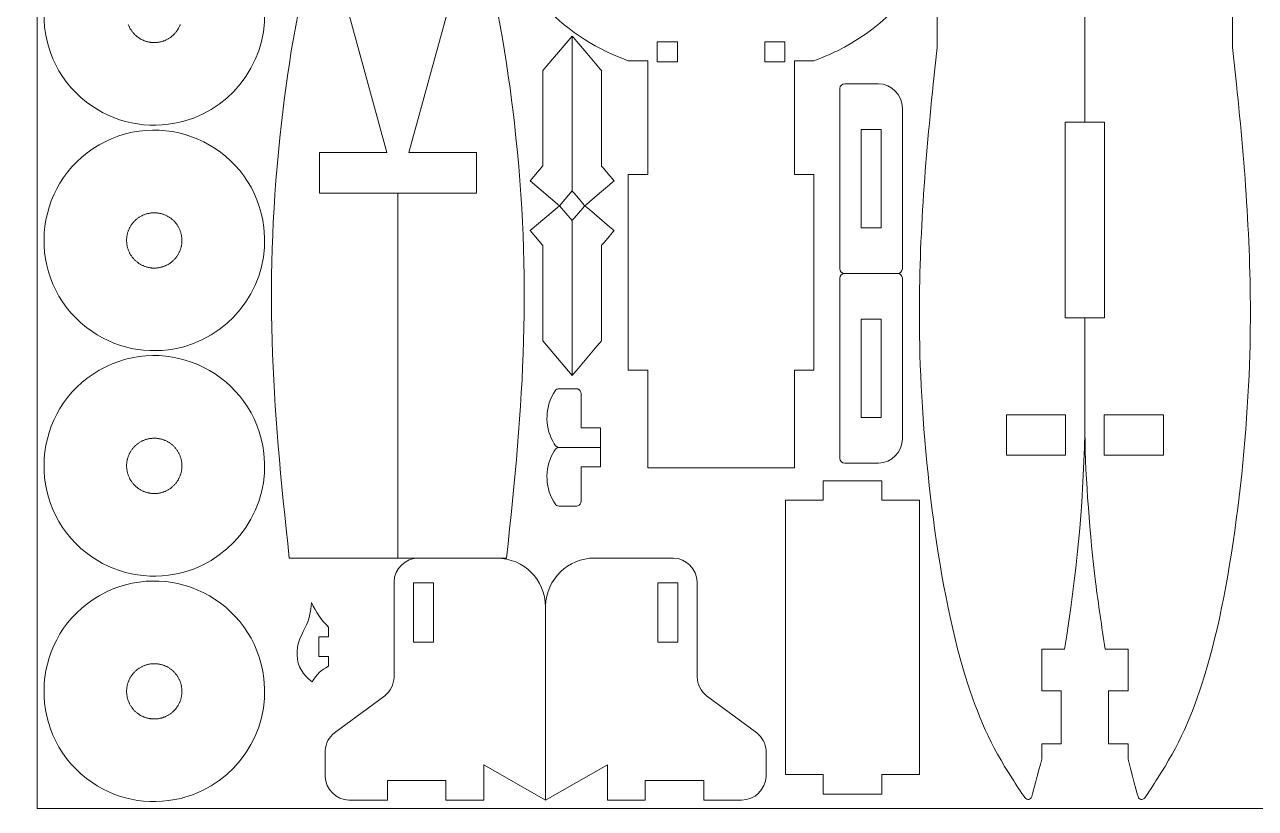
# Model space of a CAD drawing. Header units: inches. Extents: x 385 to 1135, y 241 to 603.
# Drawn here: x 384.8 to 577.9, y 242 to 365.1 of the extents above; entities that cross this region are included whole.
import ezdxf

# ---------------------------------------------------------------- set-up
doc = ezdxf.new("R2010")
doc.units = ezdxf.units.IN
doc.header["$MEASUREMENT"] = 0
doc.layers.add('Capa 1', color=7, linetype='Continuous')
doc.layers.add('Capa 2', color=5, linetype='Continuous')

msp = doc.modelspace()

# ---------------------------------------------------------------- linework, layer by layer
at = {"layer": 'Capa 1', "lineweight": 9}
for points in [[(551.16, 446.92), (554.23, 446.92), (554.23, 402.1), (551.16, 402.1), (551.16, 379.09), (554.23, 379.09), (554.23, 367.59), (551.16, 367.59), (551.16, 349.72), (548.09, 349.72), (548.09, 319.04), (551.16, 319.04)], [(401.1, 365.09), (401.14, 364.98), (401.18, 364.88), (401.22, 364.78), (401.27, 364.68), (401.31, 364.59), (401.36, 364.49), (401.42, 364.4), (401.47, 364.31), (401.53, 364.22), (401.59, 364.13), (401.65, 364.04), (401.71, 363.96), (401.77, 363.87), (401.84, 363.79), (401.91, 363.71), (401.98, 363.63), (402.05, 363.56), (402.12, 363.48), (402.2, 363.41), (402.28, 363.34), (402.35, 363.27), (402.43, 363.2), (402.52, 363.14), (402.6, 363.07), (402.68, 363.01), (402.77, 362.95), (402.86, 362.9), (402.94, 362.84), (403.03, 362.79), (403.13, 362.74), (403.22, 362.69), (403.31, 362.65), (403.41, 362.6), (403.5, 362.56), (403.6, 362.52), (403.7, 362.48), (403.79, 362.45), (403.89, 362.42), (403.99, 362.39), (404.1, 362.36), (404.2, 362.34), (404.3, 362.31), (404.4, 362.29), (404.51, 362.28), (404.61, 362.26), (404.72, 362.25), (404.82, 362.24), (404.93, 362.23), (405.04, 362.23), (405.14, 362.22), (405.25, 362.22), (405.36, 362.23), (405.47, 362.23), (405.58, 362.24), (405.68, 362.25), (405.79, 362.27), (405.9, 362.29), (406.01, 362.31), (406.12, 362.33), (406.23, 362.35)], [(406.23, 362.35), (406.34, 362.38), (406.44, 362.41), (406.55, 362.45), (406.65, 362.48), (406.76, 362.52), (406.86, 362.56), (406.96, 362.61), (407.06, 362.65), (407.15, 362.7), (407.25, 362.75), (407.34, 362.8), (407.43, 362.86), (407.52, 362.91), (407.61, 362.97), (407.7, 363.03), (407.78, 363.09), (407.87, 363.16), (407.95, 363.22), (408.03, 363.29), (408.11, 363.36), (408.18, 363.43), (408.26, 363.51), (408.33, 363.58), (408.4, 363.66), (408.47, 363.74), (408.54, 363.82), (408.6, 363.9), (408.67, 363.98), (408.73, 364.07), (408.79, 364.15), (408.84, 364.24), (408.9, 364.33), (408.95, 364.42), (409, 364.51), (409.05, 364.6), (409.09, 364.7), (409.14, 364.79), (409.18, 364.89), (409.22, 364.98), (409.26, 365.08)], [(470.72, 363.26), (470.72, 363.25), (470.72, 338.97), (470.72, 338.96), (470.72, 338.96), (468.74, 336.63), (468.74, 336.62), (468.74, 336.63), (464.14, 340.53), (464.14, 340.53), (464.14, 340.53), (466.12, 342.87), (466.12, 342.87), (466.12, 342.87), (466.12, 357.83), (466.12, 357.84), (466.12, 357.84), (470.72, 363.26), (470.72, 363.26)], [(475.32, 357.84), (475.32, 357.84), (475.32, 357.84), (475.31, 357.85), (475.27, 357.9), (475.13, 358.07), (474.61, 358.68), (473.02, 360.55), (471.44, 362.41), (470.92, 363.03), (470.77, 363.2), (470.74, 363.24), (470.73, 363.25), (470.72, 363.26), (470.72, 363.26)], [(484.08, 359.2), (484.12, 359.2), (487.23, 359.2), (487.23, 362.34), (484.08, 362.34), (484.08, 359.24), (484.08, 359.2)], [(504.1, 359.2), (504.06, 359.2), (500.95, 359.2), (500.95, 362.34), (504.1, 362.34), (504.1, 359.24), (504.1, 359.2)], [(475.32, 342.87), (475.32, 342.87), (475.32, 342.88), (475.32, 342.91), (475.32, 343.04), (475.32, 343.51), (475.32, 345.21), (475.32, 350.35), (475.32, 355.5), (475.32, 357.19), (475.32, 357.67), (475.32, 357.79), (475.32, 357.83), (475.32, 357.83), (475.32, 357.84)], [(519.2, 333.18), (516.06, 333.18), (516.06, 348.59), (519.2, 348.59), (519.2, 333.18)], [(477.31, 340.53), (477.31, 340.53), (477.31, 340.53), (477.3, 340.54), (477.29, 340.56), (477.22, 340.63), (477, 340.9), (476.32, 341.7), (475.63, 342.5), (475.41, 342.77), (475.35, 342.84), (475.33, 342.86), (475.33, 342.87), (475.33, 342.87), (475.32, 342.87)], [(472.71, 336.62), (472.71, 336.63), (472.71, 336.63), (472.72, 336.64), (472.76, 336.67), (472.91, 336.79), (473.43, 337.23), (475.01, 338.58), (476.59, 339.92), (477.11, 340.36), (477.26, 340.49), (477.3, 340.52), (477.31, 340.53), (477.31, 340.53), (477.31, 340.53)], [(443.39, 338.62), (443.39, 281.33)], [(470.72, 338.96), (470.72, 338.96), (470.72, 338.96), (470.73, 338.96), (470.75, 338.94), (470.81, 338.86), (471.03, 338.6), (471.72, 337.79), (472.4, 336.99), (472.62, 336.73), (472.69, 336.65), (472.7, 336.63), (472.71, 336.63), (472.71, 336.63), (472.71, 336.62)], [(470.72, 309.99), (470.72, 310), (470.72, 334.28), (470.72, 334.29), (470.72, 334.29), (468.74, 336.62), (468.74, 336.62), (468.74, 336.62), (464.14, 332.72), (464.14, 332.72), (464.14, 332.72), (466.12, 330.38), (466.12, 330.38), (466.12, 330.38), (466.12, 315.41), (466.12, 315.41), (466.12, 315.41), (470.72, 309.99), (470.72, 309.99)], [(470.72, 334.29), (470.72, 334.29), (470.72, 334.29), (470.73, 334.29), (470.75, 334.31), (470.81, 334.39), (471.03, 334.65), (471.72, 335.46), (472.4, 336.26), (472.62, 336.52), (472.69, 336.6), (472.7, 336.62), (472.71, 336.62), (472.71, 336.62), (472.71, 336.62)], [(472.71, 336.62), (472.71, 336.62), (472.71, 336.62), (472.72, 336.61), (472.76, 336.58), (472.91, 336.46), (473.43, 336.01), (475.01, 334.67), (476.59, 333.33), (477.11, 332.89), (477.26, 332.76), (477.3, 332.73), (477.31, 332.72), (477.31, 332.72), (477.31, 332.72)], [(406.23, 326.97), (406.34, 327), (406.44, 327.03), (406.55, 327.06), (406.65, 327.1), (406.76, 327.14), (406.86, 327.18), (406.96, 327.22), (407.06, 327.27), (407.15, 327.31), (407.25, 327.36), (407.34, 327.42), (407.43, 327.47), (407.52, 327.53), (407.61, 327.58), (407.7, 327.65), (407.78, 327.71), (407.87, 327.77), (407.95, 327.84), (408.03, 327.91), (408.11, 327.98), (408.18, 328.05), (408.26, 328.12), (408.33, 328.2), (408.4, 328.27), (408.47, 328.35), (408.54, 328.43), (408.6, 328.51), (408.67, 328.6), (408.73, 328.68), (408.79, 328.77), (408.84, 328.86), (408.9, 328.94), (408.95, 329.03), (409, 329.13), (409.05, 329.22), (409.09, 329.31), (409.14, 329.41), (409.18, 329.5), (409.22, 329.6), (409.26, 329.7), (409.29, 329.79), (409.32, 329.89), (409.35, 329.99), (409.38, 330.1), (409.4, 330.2), (409.43, 330.3), (409.45, 330.4), (409.46, 330.51), (409.48, 330.61), (409.49, 330.72), (409.5, 330.82), (409.51, 330.93), (409.51, 331.04), (409.52, 331.14), (409.52, 331.25), (409.51, 331.36), (409.51, 331.47), (409.5, 331.58), (409.49, 331.68), (409.47, 331.79), (409.45, 331.9), (409.43, 332.01), (409.41, 332.12), (409.39, 332.23), (409.36, 332.34), (409.33, 332.44), (409.29, 332.55), (409.26, 332.65), (409.22, 332.76), (409.18, 332.86), (409.13, 332.96), (409.09, 333.06), (409.04, 333.15), (408.99, 333.25), (408.94, 333.34), (408.88, 333.43), (408.83, 333.52), (408.77, 333.61), (408.71, 333.7), (408.65, 333.78), (408.58, 333.87), (408.52, 333.95), (408.45, 334.03), (408.38, 334.11), (408.3, 334.18), (408.23, 334.26), (408.16, 334.33), (408.08, 334.4), (408, 334.47), (407.92, 334.54), (407.84, 334.6), (407.76, 334.67), (407.67, 334.73), (407.59, 334.79), (407.5, 334.84), (407.41, 334.9), (407.32, 334.95), (407.23, 335), (407.14, 335.05), (407.04, 335.09), (406.95, 335.14), (406.85, 335.18), (406.76, 335.22), (406.66, 335.25), (406.56, 335.29), (406.46, 335.32), (406.36, 335.35), (406.26, 335.38), (406.16, 335.4), (406.05, 335.43), (405.95, 335.45), (405.85, 335.46), (405.74, 335.48), (405.64, 335.49), (405.53, 335.5), (405.42, 335.51), (405.32, 335.51), (405.21, 335.52), (405.1, 335.52), (405, 335.51), (404.89, 335.51), (404.78, 335.5), (404.67, 335.49), (404.56, 335.47), (404.45, 335.45), (404.34, 335.43), (404.23, 335.41), (404.13, 335.39), (404.02, 335.36), (403.91, 335.33), (403.8, 335.29), (403.7, 335.26), (403.6, 335.22), (403.5, 335.18), (403.4, 335.13), (403.3, 335.09), (403.2, 335.04), (403.11, 334.99), (403.01, 334.94), (402.92, 334.88), (402.83, 334.83), (402.74, 334.77), (402.66, 334.71), (402.57, 334.65), (402.49, 334.58), (402.4, 334.51), (402.32, 334.45), (402.25, 334.38), (402.17, 334.3), (402.1, 334.23), (402.02, 334.16), (401.95, 334.08), (401.88, 334), (401.82, 333.92), (401.75, 333.84), (401.69, 333.76), (401.63, 333.67), (401.57, 333.59), (401.51, 333.5), (401.46, 333.41), (401.4, 333.32), (401.35, 333.23), (401.31, 333.14), (401.26, 333.04), (401.22, 332.95), (401.18, 332.85), (401.14, 332.76), (401.1, 332.66), (401.06, 332.56), (401.03, 332.46), (401, 332.36), (400.98, 332.26), (400.95, 332.16), (400.93, 332.05), (400.91, 331.95), (400.89, 331.85), (400.87, 331.74), (400.86, 331.64), (400.85, 331.53), (400.84, 331.42), (400.84, 331.32), (400.84, 331.21), (400.84, 331.1), (400.84, 330.99), (400.85, 330.89), (400.86, 330.78), (400.87, 330.67), (400.88, 330.56), (400.9, 330.45), (400.92, 330.34), (400.94, 330.23), (400.97, 330.13), (401, 330.02), (401.03, 329.91), (401.06, 329.8), (401.1, 329.7), (401.14, 329.6), (401.18, 329.5), (401.22, 329.4), (401.27, 329.3), (401.31, 329.2), (401.36, 329.11), (401.42, 329.01), (401.47, 328.92), (401.53, 328.83), (401.59, 328.74), (401.65, 328.65), (401.71, 328.57), (401.77, 328.49), (401.84, 328.4), (401.91, 328.32), (401.98, 328.25), (402.05, 328.17), (402.12, 328.09), (402.2, 328.02), (402.28, 327.95), (402.35, 327.88), (402.43, 327.82), (402.52, 327.75), (402.6, 327.69), (402.68, 327.63), (402.77, 327.57), (402.86, 327.51), (402.94, 327.46), (403.03, 327.4), (403.13, 327.35), (403.22, 327.31), (403.31, 327.26), (403.41, 327.22), (403.5, 327.17), (403.6, 327.14), (403.7, 327.1), (403.79, 327.06), (403.89, 327.03), (403.99, 327), (404.1, 326.97), (404.2, 326.95), (404.3, 326.93), (404.4, 326.91), (404.51, 326.89), (404.61, 326.87), (404.72, 326.86), (404.82, 326.85), (404.93, 326.84), (405.04, 326.84), (405.14, 326.84), (405.25, 326.84), (405.36, 326.84), (405.47, 326.85), (405.58, 326.86), (405.68, 326.87), (405.79, 326.88), (405.9, 326.9), (406.01, 326.92), (406.12, 326.94), (406.23, 326.97)], [(477.31, 332.72), (477.31, 332.72), (477.31, 332.72), (477.3, 332.71), (477.29, 332.69), (477.22, 332.62), (477, 332.35), (476.32, 331.55), (475.63, 330.75), (475.41, 330.48), (475.35, 330.41), (475.33, 330.39), (475.33, 330.38), (475.33, 330.38), (475.32, 330.38)], [(475.32, 330.38), (475.32, 330.38), (475.32, 330.37), (475.32, 330.34), (475.32, 330.21), (475.32, 329.74), (475.32, 328.04), (475.32, 322.9), (475.32, 317.75), (475.32, 316.06), (475.32, 315.58), (475.32, 315.46), (475.32, 315.42), (475.32, 315.41), (475.32, 315.41)], [(516.06, 303.4), (519.2, 303.4), (519.2, 318.81), (516.06, 318.81), (516.06, 303.4)], [(475.32, 315.41), (475.32, 315.41), (475.32, 315.41), (475.31, 315.4), (475.27, 315.35), (475.13, 315.18), (474.61, 314.57), (473.02, 312.7), (471.44, 310.84), (470.92, 310.22), (470.77, 310.05), (470.74, 310.01), (470.73, 309.99), (470.72, 309.99), (470.72, 309.99)], [(538.85, 303.82), (548.13, 303.82), (548.13, 303.7), (548.13, 297.45), (538.85, 297.45), (538.85, 303.82)], [(554.19, 303.78), (554.19, 297.49), (554.19, 297.45), (554.23, 297.45), (563.47, 297.45), (563.47, 303.82), (554.19, 303.82), (554.19, 303.78)], [(472.14, 301.76), (475.2, 301.76)], [(475.2, 301.76), (475.2, 298.69)], [(406.23, 291.58), (406.34, 291.61), (406.44, 291.64), (406.55, 291.68), (406.65, 291.71), (406.76, 291.75), (406.86, 291.79), (406.96, 291.83), (407.06, 291.88), (407.15, 291.93), (407.25, 291.98), (407.34, 292.03), (407.43, 292.08), (407.52, 292.14), (407.61, 292.2), (407.7, 292.26), (407.78, 292.32), (407.87, 292.39), (407.95, 292.45), (408.03, 292.52), (408.11, 292.59), (408.18, 292.66), (408.26, 292.74), (408.33, 292.81), (408.4, 292.89), (408.47, 292.97), (408.54, 293.05), (408.6, 293.13), (408.67, 293.21), (408.73, 293.3), (408.79, 293.38), (408.84, 293.47), (408.9, 293.56), (408.95, 293.65), (409, 293.74), (409.05, 293.83), (409.09, 293.93), (409.14, 294.02), (409.18, 294.12), (409.22, 294.21), (409.26, 294.31), (409.29, 294.41), (409.32, 294.51), (409.35, 294.61), (409.38, 294.71), (409.4, 294.81), (409.43, 294.91), (409.45, 295.02), (409.46, 295.12), (409.48, 295.23), (409.49, 295.33), (409.5, 295.44), (409.51, 295.54), (409.51, 295.65), (409.52, 295.76), (409.52, 295.87), (409.51, 295.97), (409.51, 296.08), (409.5, 296.19), (409.49, 296.3), (409.47, 296.41), (409.45, 296.52), (409.43, 296.62), (409.41, 296.73), (409.39, 296.84), (409.36, 296.95), (409.33, 297.06), (409.29, 297.16), (409.26, 297.27), (409.22, 297.37), (409.18, 297.47), (409.13, 297.57), (409.09, 297.67), (409.04, 297.77), (408.99, 297.86), (408.94, 297.96), (408.88, 298.05), (408.83, 298.14), (408.77, 298.23), (408.71, 298.31), (408.65, 298.4), (408.58, 298.48), (408.52, 298.56), (408.45, 298.64), (408.38, 298.72), (408.3, 298.8), (408.23, 298.87), (408.16, 298.95), (408.08, 299.02), (408, 299.09), (407.92, 299.15), (407.84, 299.22), (407.76, 299.28), (407.67, 299.34), (407.59, 299.4), (407.5, 299.46), (407.41, 299.51), (407.32, 299.56), (407.23, 299.61), (407.14, 299.66), (407.04, 299.71), (406.95, 299.75), (406.85, 299.79), (406.76, 299.83), (406.66, 299.87), (406.56, 299.9), (406.46, 299.94), (406.36, 299.97), (406.26, 299.99), (406.16, 300.02), (406.05, 300.04), (405.95, 300.06), (405.85, 300.08), (405.74, 300.09), (405.64, 300.11), (405.53, 300.12), (405.42, 300.12), (405.32, 300.13), (405.21, 300.13), (405.1, 300.13), (405, 300.13), (404.89, 300.12), (404.78, 300.11), (404.67, 300.1), (404.56, 300.09), (404.45, 300.07), (404.34, 300.05), (404.23, 300.03), (404.13, 300), (404.02, 299.97), (403.91, 299.94), (403.8, 299.91), (403.7, 299.87), (403.6, 299.83), (403.5, 299.79), (403.4, 299.75), (403.3, 299.7), (403.2, 299.65), (403.11, 299.6), (403.01, 299.55), (402.92, 299.5), (402.83, 299.44), (402.74, 299.38), (402.66, 299.32), (402.57, 299.26), (402.49, 299.2), (402.4, 299.13), (402.32, 299.06), (402.25, 298.99), (402.17, 298.92), (402.1, 298.85), (402.02, 298.77), (401.95, 298.69), (401.88, 298.61), (401.82, 298.53), (401.75, 298.45), (401.69, 298.37), (401.63, 298.29), (401.57, 298.2), (401.51, 298.11), (401.46, 298.02), (401.4, 297.93), (401.35, 297.84), (401.31, 297.75), (401.26, 297.66), (401.22, 297.56), (401.18, 297.47), (401.14, 297.37), (401.1, 297.27), (401.06, 297.17), (401.03, 297.07), (401, 296.97), (400.98, 296.87), (400.95, 296.77), (400.93, 296.67), (400.91, 296.56), (400.89, 296.46), (400.87, 296.36), (400.86, 296.25), (400.85, 296.14), (400.84, 296.04), (400.84, 295.93), (400.84, 295.82), (400.84, 295.72), (400.84, 295.61), (400.85, 295.5), (400.86, 295.39), (400.87, 295.28), (400.88, 295.18), (400.9, 295.07), (400.92, 294.96), (400.94, 294.85), (400.97, 294.74), (401, 294.63), (401.03, 294.52), (401.06, 294.42), (401.1, 294.31), (401.14, 294.21), (401.18, 294.11), (401.22, 294.01), (401.27, 293.91), (401.31, 293.82), (401.36, 293.72), (401.42, 293.63), (401.47, 293.53), (401.53, 293.44), (401.59, 293.36), (401.65, 293.27), (401.71, 293.18), (401.77, 293.1), (401.84, 293.02), (401.91, 292.94), (401.98, 292.86), (402.05, 292.78), (402.12, 292.71), (402.2, 292.64), (402.28, 292.57), (402.35, 292.5), (402.43, 292.43), (402.52, 292.37), (402.6, 292.3), (402.68, 292.24), (402.77, 292.18), (402.86, 292.13), (402.94, 292.07), (403.03, 292.02), (403.13, 291.97), (403.22, 291.92), (403.31, 291.87), (403.41, 291.83), (403.5, 291.79), (403.6, 291.75), (403.7, 291.71), (403.79, 291.68), (403.89, 291.65), (403.99, 291.62), (404.1, 291.59), (404.2, 291.56), (404.3, 291.54), (404.4, 291.52), (404.51, 291.5), (404.61, 291.49), (404.72, 291.48), (404.82, 291.47), (404.93, 291.46), (405.04, 291.45), (405.14, 291.45), (405.25, 291.45), (405.36, 291.46), (405.47, 291.46), (405.58, 291.47), (405.68, 291.48), (405.79, 291.5), (405.9, 291.51), (406.01, 291.53), (406.12, 291.56), (406.23, 291.58)], [(504.18, 247.34), (504.18, 247.34), (510.1, 247.34), (510.1, 247.34), (510.1, 247.34), (510.1, 244.27), (510.1, 244.27), (510.1, 244.27), (519.3, 244.27), (519.3, 244.27), (519.3, 244.27), (519.3, 247.34), (519.3, 247.34), (519.3, 247.34), (525.22, 247.34), (525.22, 247.34), (525.22, 247.35), (525.22, 268.86), (525.22, 268.87), (525.22, 268.87), (525.22, 290.39), (525.22, 290.39), (525.22, 290.39), (519.3, 290.39), (519.3, 290.39), (519.3, 290.39), (519.3, 293.46), (519.3, 293.46), (519.3, 293.46), (510.1, 293.46), (510.1, 293.46), (510.1, 293.46), (510.1, 290.39), (510.1, 290.39), (510.1, 290.39), (504.18, 290.39), (504.18, 290.39), (504.18, 290.39), (504.18, 268.87), (504.18, 268.87), (504.18, 268.86), (504.18, 247.35), (504.18, 247.34)], [(448.97, 268.14), (445.82, 268.14), (445.82, 277.42), (448.97, 277.42), (448.97, 268.14)], [(484.17, 268.14), (487.31, 268.14), (487.31, 277.42), (484.17, 277.42), (484.17, 268.14)], [(406.23, 256.2), (406.34, 256.22), (406.44, 256.26), (406.55, 256.29), (406.65, 256.33), (406.76, 256.36), (406.86, 256.41), (406.96, 256.45), (407.06, 256.49), (407.15, 256.54), (407.25, 256.59), (407.34, 256.64), (407.43, 256.7), (407.52, 256.75), (407.61, 256.81), (407.7, 256.87), (407.78, 256.94), (407.87, 257), (407.95, 257.07), (408.03, 257.14), (408.11, 257.21), (408.18, 257.28), (408.26, 257.35), (408.33, 257.43), (408.4, 257.5), (408.47, 257.58), (408.54, 257.66), (408.6, 257.74), (408.67, 257.83), (408.73, 257.91), (408.79, 258), (408.84, 258.08), (408.9, 258.17), (408.95, 258.26), (409, 258.35), (409.05, 258.45), (409.09, 258.54), (409.14, 258.63), (409.18, 258.73), (409.22, 258.83), (409.26, 258.92), (409.29, 259.02), (409.32, 259.12), (409.35, 259.22), (409.38, 259.32), (409.4, 259.43), (409.43, 259.53), (409.45, 259.63), (409.46, 259.74), (409.48, 259.84), (409.49, 259.95), (409.5, 260.05), (409.51, 260.16), (409.51, 260.26), (409.52, 260.37), (409.52, 260.48), (409.51, 260.59), (409.51, 260.7), (409.5, 260.8), (409.49, 260.91), (409.47, 261.02), (409.45, 261.13), (409.43, 261.24), (409.41, 261.35), (409.39, 261.46), (409.36, 261.57), (409.33, 261.67), (409.29, 261.78), (409.26, 261.88), (409.22, 261.98), (409.18, 262.09), (409.13, 262.19), (409.09, 262.28), (409.04, 262.38), (408.99, 262.48), (408.94, 262.57), (408.88, 262.66), (408.83, 262.75), (408.77, 262.84), (408.71, 262.93), (408.65, 263.01), (408.58, 263.1), (408.52, 263.18), (408.45, 263.26), (408.38, 263.34), (408.3, 263.41), (408.23, 263.49), (408.16, 263.56), (408.08, 263.63), (408, 263.7), (407.92, 263.77), (407.84, 263.83), (407.76, 263.89), (407.67, 263.95), (407.59, 264.01), (407.5, 264.07), (407.41, 264.13), (407.32, 264.18), (407.23, 264.23), (407.14, 264.28), (407.04, 264.32), (406.95, 264.37), (406.85, 264.41), (406.76, 264.45), (406.66, 264.48), (406.56, 264.52), (406.46, 264.55), (406.36, 264.58), (406.26, 264.61), (406.16, 264.63), (406.05, 264.66), (405.95, 264.68), (405.85, 264.69), (405.74, 264.71), (405.64, 264.72), (405.53, 264.73), (405.42, 264.74), (405.32, 264.74), (405.21, 264.74), (405.1, 264.74), (405, 264.74), (404.89, 264.73), (404.78, 264.73), (404.67, 264.71), (404.56, 264.7), (404.45, 264.68), (404.34, 264.66), (404.23, 264.64), (404.13, 264.61), (404.02, 264.59), (403.91, 264.55), (403.8, 264.52), (403.7, 264.48), (403.6, 264.45), (403.5, 264.41), (403.4, 264.36), (403.3, 264.32), (403.2, 264.27), (403.11, 264.22), (403.01, 264.17), (402.92, 264.11), (402.83, 264.06), (402.74, 264), (402.66, 263.94), (402.57, 263.87), (402.49, 263.81), (402.4, 263.74), (402.32, 263.67), (402.25, 263.6), (402.17, 263.53), (402.1, 263.46), (402.02, 263.38), (401.95, 263.31), (401.88, 263.23), (401.82, 263.15), (401.75, 263.07), (401.69, 262.98), (401.63, 262.9), (401.57, 262.81), (401.51, 262.73), (401.46, 262.64), (401.4, 262.55), (401.35, 262.46), (401.31, 262.36), (401.26, 262.27), (401.22, 262.18), (401.18, 262.08), (401.14, 261.98), (401.1, 261.89), (401.06, 261.79), (401.03, 261.69), (401, 261.59), (400.98, 261.49), (400.95, 261.38), (400.93, 261.28), (400.91, 261.18), (400.89, 261.07), (400.87, 260.97), (400.86, 260.86), (400.85, 260.76), (400.84, 260.65), (400.84, 260.55), (400.84, 260.44), (400.84, 260.33), (400.84, 260.22), (400.85, 260.11), (400.86, 260.01), (400.87, 259.9), (400.88, 259.79), (400.9, 259.68), (400.92, 259.57), (400.94, 259.46), (400.97, 259.35), (401, 259.25), (401.03, 259.14), (401.06, 259.03), (401.1, 258.93), (401.14, 258.83), (401.18, 258.72), (401.22, 258.62), (401.27, 258.53), (401.31, 258.43), (401.36, 258.33), (401.42, 258.24), (401.47, 258.15), (401.53, 258.06), (401.59, 257.97), (401.65, 257.88), (401.71, 257.8), (401.77, 257.71), (401.84, 257.63), (401.91, 257.55), (401.98, 257.47), (402.05, 257.4), (402.12, 257.32), (402.2, 257.25), (402.28, 257.18), (402.35, 257.11), (402.43, 257.04), (402.52, 256.98), (402.6, 256.92), (402.68, 256.86), (402.77, 256.8), (402.86, 256.74), (402.94, 256.69), (403.03, 256.63), (403.13, 256.58), (403.22, 256.53), (403.31, 256.49), (403.41, 256.44), (403.5, 256.4), (403.6, 256.36), (403.7, 256.33), (403.79, 256.29), (403.89, 256.26), (403.99, 256.23), (404.1, 256.2), (404.2, 256.18), (404.3, 256.16), (404.4, 256.14), (404.51, 256.12), (404.61, 256.1), (404.72, 256.09), (404.82, 256.08), (404.93, 256.07), (405.04, 256.07), (405.14, 256.07), (405.25, 256.07), (405.36, 256.07), (405.47, 256.08), (405.58, 256.08), (405.68, 256.1), (405.79, 256.11), (405.9, 256.13), (406.01, 256.15), (406.12, 256.17), (406.23, 256.2)]]:
    msp.add_lwpolyline(points, dxfattribs=at)
for points, knots in [([(551.16, 300.93), (550.84, 288.79), (549.91, 279), (547.95, 267.02), (547.95, 267.02), (544.39, 267.02), (544.39, 267.02), (544.39, 267.02), (544.39, 260.5), (544.39, 260.5), (544.39, 260.5), (547.46, 260.5), (547.46, 260.5), (547.46, 260.5), (547.46, 252.17), (547.46, 252.17), (547.46, 252.17), (544.39, 252.17), (544.39, 252.17), (544.39, 252.17), (544.39, 249.77), (544.39, 249.77), (544.39, 249.77), (543.06, 244.54), (542.82, 243.89), (542.63, 243.39), (542.14, 243.19), (541.72, 243.76), (541.22, 244.43), (540.3, 245.9), (539.8, 246.66), (536.37, 251.96), (534.32, 256.6), (532.45, 262.66), (527.77, 277.78), (525.46, 300.38), (525.22, 316.19), (525.02, 329.42), (526, 342.54), (527.38, 355.69), (527.38, 355.69), (528.01, 361.45), (528.01, 361.45), (528.01, 361.45), (528.01, 367.59), (528.01, 367.59), (528.01, 367.59), (531.08, 367.59), (531.08, 367.59), (531.08, 367.59), (531.08, 446.92), (531.08, 446.92), (531.08, 446.92), (528.01, 446.92), (528.01, 446.92), (528.01, 446.92), (528.01, 469.93), (528.01, 469.93), (528.01, 469.93), (531.08, 469.93), (531.08, 469.93), (531.08, 469.93), (531.08, 481.43), (531.08, 481.43), (531.08, 481.43), (548.09, 481.43), (548.09, 481.43), (548.09, 481.43), (548.09, 473.91), (548.09, 473.91), (548.09, 473.91), (538.85, 473.91), (538.85, 473.91), (538.85, 473.91), (538.85, 467.54), (538.85, 467.54), (538.85, 467.54), (551.16, 467.54), (551.16, 467.54), (551.16, 467.54), (551.16, 446.92), (551.16, 446.92), (551.16, 446.92), (548.09, 446.92), (548.09, 446.92), (548.09, 446.92), (548.09, 402.1), (548.09, 402.1), (548.09, 402.1), (551.16, 402.1), (551.16, 402.1)], [0, 0, 0, 0, 1, 1, 1, 2, 2, 2, 3, 3, 3, 4, 4, 4, 5, 5, 5, 6, 6, 6, 7, 7, 7, 8, 8, 8, 9, 9, 9, 10, 10, 10, 11, 11, 11, 12, 12, 12, 13, 13, 13, 14, 14, 14, 15, 15, 15, 16, 16, 16, 17, 17, 17, 18, 18, 18, 19, 19, 19, 20, 20, 20, 21, 21, 21, 22, 22, 22, 23, 23, 23, 24, 24, 24, 25, 25, 25, 26, 26, 26, 27, 27, 27, 28, 28, 28, 29, 29, 29, 30, 30, 30, 30]), ([(551.16, 349.72), (551.16, 349.72), (554.23, 349.72), (554.23, 349.72), (554.23, 349.72), (554.23, 319.04), (554.23, 319.04), (554.23, 319.04), (551.16, 319.04), (551.16, 319.04), (551.16, 319.04), (551.16, 300.93), (551.16, 300.93), (551.25, 293.72), (551.96, 284.75), (552.84, 277.57), (553.28, 273.98), (553.79, 270.59), (554.37, 267.02), (554.37, 267.02), (557.93, 267.02), (557.93, 267.02), (557.93, 267.02), (557.93, 260.5), (557.93, 260.5), (557.93, 260.5), (554.86, 260.5), (554.86, 260.5), (554.86, 260.5), (554.86, 252.17), (554.86, 252.17), (554.86, 252.17), (557.93, 252.17), (557.93, 252.17), (557.93, 252.17), (557.93, 249.77), (557.93, 249.77), (557.93, 249.77), (559.26, 244.54), (559.5, 243.89), (559.68, 243.39), (560.17, 243.19), (560.6, 243.76), (561.1, 244.43), (562.02, 245.9), (562.51, 246.66), (565.94, 251.95), (568, 256.6), (569.87, 262.66), (574.55, 277.78), (576.86, 300.38), (577.1, 316.19), (577.29, 329.42), (576.32, 342.53), (574.94, 355.69), (574.94, 355.69), (574.31, 361.45), (574.31, 361.45), (574.31, 361.45), (574.31, 367.59), (574.31, 367.59), (574.31, 367.59), (571.24, 367.59), (571.24, 367.59), (571.24, 367.59), (571.24, 446.92), (571.24, 446.92), (571.24, 446.92), (574.31, 446.92), (574.31, 446.92), (574.31, 446.92), (574.31, 469.93), (574.31, 469.93), (574.31, 469.93), (571.24, 469.93), (571.24, 469.93), (571.24, 469.93), (571.24, 481.43), (571.24, 481.43), (571.24, 481.43), (554.23, 481.43), (554.23, 481.43), (554.23, 481.43), (554.23, 473.91), (554.23, 473.91), (554.23, 473.91), (563.47, 473.91), (563.47, 473.91), (563.47, 473.91), (563.47, 467.54), (563.47, 467.54), (563.47, 467.54), (551.16, 467.54), (551.16, 467.54)], [0, 0, 0, 0, 1, 1, 1, 2, 2, 2, 3, 3, 3, 4, 4, 4, 5, 5, 5, 6, 6, 6, 7, 7, 7, 8, 8, 8, 9, 9, 9, 10, 10, 10, 11, 11, 11, 12, 12, 12, 13, 13, 13, 14, 14, 14, 15, 15, 15, 16, 16, 16, 17, 17, 17, 18, 18, 18, 19, 19, 19, 20, 20, 20, 21, 21, 21, 22, 22, 22, 23, 23, 23, 24, 24, 24, 25, 25, 25, 26, 26, 26, 27, 27, 27, 28, 28, 28, 29, 29, 29, 30, 30, 30, 31, 31, 31, 31]), ([(482.59, 295.5), (482.59, 295.5), (505.59, 295.5), (505.59, 295.5), (505.59, 295.5), (505.59, 310.84), (505.59, 310.84), (505.59, 310.84), (508.66, 310.84), (508.66, 310.84), (508.66, 310.84), (508.66, 341.52), (508.66, 341.52), (508.66, 341.52), (505.59, 341.52), (505.59, 341.52), (505.59, 341.52), (505.59, 359.39), (505.59, 359.39), (505.59, 359.39), (508.66, 359.39), (508.66, 359.39), (509.05, 359.46), (511.71, 360.64), (512.23, 360.89), (518.8, 364.09), (523.99, 369.3), (527.2, 375.86), (530.03, 381.65), (530.88, 388.43), (529.46, 394.72), (529.46, 394.72), (525.83, 409.66), (525.83, 409.66), (525.83, 409.66), (522.88, 408.94), (522.88, 408.94), (522.88, 408.94), (519.25, 423.84), (519.25, 423.84), (519.25, 423.84), (522.2, 424.56), (522.2, 424.56), (522.2, 424.56), (510.01, 474.55), (510.01, 474.55), (509.16, 477.94), (506.18, 480.35), (502.72, 480.4), (502.72, 480.4), (485.62, 480.41), (485.62, 480.41), (482.13, 480.39), (479.08, 478.06), (478.21, 474.71), (478.21, 474.71), (465.98, 424.56), (465.98, 424.56), (465.98, 424.56), (468.93, 423.84), (468.93, 423.84), (468.93, 423.84), (465.3, 408.94), (465.3, 408.94), (465.3, 408.94), (462.35, 409.66), (462.35, 409.66), (462.35, 409.66), (458.87, 395.38), (458.87, 395.38), (456.54, 385.58), (459.31, 375.95), (465.94, 368.45), (469.47, 364.46), (473.82, 361.57), (478.78, 359.67), (478.78, 359.67), (479.52, 359.39), (479.52, 359.39), (479.52, 359.39), (482.59, 359.39), (482.59, 359.39), (482.59, 359.39), (482.59, 341.52), (482.59, 341.52), (482.59, 341.52), (479.52, 341.52), (479.52, 341.52), (479.52, 341.52), (479.52, 310.84), (479.52, 310.84), (479.52, 310.84), (482.59, 310.84), (482.59, 310.84), (482.59, 310.84), (482.59, 295.5), (482.59, 295.5)], [0, 0, 0, 0, 1, 1, 1, 2, 2, 2, 3, 3, 3, 4, 4, 4, 5, 5, 5, 6, 6, 6, 7, 7, 7, 8, 8, 8, 9, 9, 9, 10, 10, 10, 11, 11, 11, 12, 12, 12, 13, 13, 13, 14, 14, 14, 15, 15, 15, 16, 16, 16, 17, 17, 17, 18, 18, 18, 19, 19, 19, 20, 20, 20, 21, 21, 21, 22, 22, 22, 23, 23, 23, 24, 24, 24, 25, 25, 25, 26, 26, 26, 27, 27, 27, 28, 28, 28, 29, 29, 29, 30, 30, 30, 31, 31, 31, 32, 32, 32, 32]), ([(409.37, 349.77), (404.12, 348.53), (398.83, 349.58), (394.56, 352.89), (384.84, 360.43), (385.92, 375.46), (396.54, 381.57), (407.28, 387.74), (420.9, 380.95), (422.37, 368.59), (423.38, 360.13), (418.03, 352.16), (409.81, 349.88), (409.81, 349.88), (409.37, 349.77), (409.37, 349.77)], [0, 0, 0, 0, 1, 1, 1, 2, 2, 2, 3, 3, 3, 4, 4, 4, 5, 5, 5, 5]), ([(431.61, 381.68), (431.61, 381.68), (441.68, 344.98), (441.68, 344.98), (441.68, 344.98), (431.09, 344.98), (431.09, 344.98), (431.09, 344.98), (431.09, 338.62), (431.09, 338.62), (431.09, 338.62), (443.39, 338.62), (443.39, 338.62), (443.39, 338.62), (455.7, 338.62), (455.7, 338.62), (455.7, 338.62), (455.7, 344.98), (455.7, 344.98), (455.7, 344.98), (445.11, 344.98), (445.11, 344.98), (445.11, 344.98), (455.18, 381.68), (455.18, 381.68), (455.18, 381.68), (455.79, 379.89), (455.79, 379.89), (458.7, 370.87), (460.61, 358.96), (461.67, 349.59), (464.45, 324.92), (463.15, 305.97), (460.43, 281.33), (460.43, 281.33), (443.39, 281.33), (443.39, 281.33), (443.39, 281.33), (426.36, 281.33), (426.36, 281.33), (423.64, 305.97), (422.33, 324.92), (425.12, 349.59), (426.18, 358.96), (428.08, 370.87), (431, 379.89), (431, 379.89), (431.61, 381.68), (431.61, 381.68)], [0, 0, 0, 0, 1, 1, 1, 2, 2, 2, 3, 3, 3, 4, 4, 4, 5, 5, 5, 6, 6, 6, 7, 7, 7, 8, 8, 8, 9, 9, 9, 10, 10, 10, 11, 11, 11, 12, 12, 12, 13, 13, 13, 14, 14, 14, 15, 15, 15, 16, 16, 16, 16]), ([(521.76, 325.99), (522.19, 326), (522.52, 326.33), (522.53, 326.74), (522.53, 326.74), (522.53, 351.94), (522.53, 351.94), (522.52, 354.04), (520.84, 355.73), (518.79, 355.77), (518.79, 355.77), (513.5, 355.77), (513.5, 355.77), (513.08, 355.77), (512.74, 355.44), (512.73, 355.03), (512.73, 355.03), (512.73, 326.76), (512.73, 326.76), (512.73, 326.33), (513.07, 326), (513.5, 325.99)], [0, 0, 0, 0, 1, 1, 1, 2, 2, 2, 3, 3, 3, 4, 4, 4, 5, 5, 5, 6, 6, 6, 7, 7, 7, 7]), ([(409.37, 314.38), (404.12, 313.14), (398.83, 314.19), (394.56, 317.51), (384.84, 325.05), (385.92, 340.08), (396.54, 346.18), (407.28, 352.36), (420.9, 345.56), (422.37, 333.2), (423.38, 324.75), (418.03, 316.78), (409.81, 314.5), (409.81, 314.5), (409.37, 314.38), (409.37, 314.38)], [0, 0, 0, 0, 1, 1, 1, 2, 2, 2, 3, 3, 3, 4, 4, 4, 5, 5, 5, 5]), ([(513.5, 296.21), (513.07, 296.22), (512.74, 296.55), (512.73, 296.96), (512.73, 296.96), (512.73, 325.23), (512.73, 325.23), (512.73, 325.65), (513.07, 325.98), (513.48, 325.99), (513.48, 325.99), (521.76, 325.99), (521.76, 325.99), (522.18, 325.99), (522.52, 325.66), (522.53, 325.25), (522.53, 325.25), (522.53, 300.05), (522.53, 300.05), (522.52, 297.94), (520.84, 296.25), (518.79, 296.21), (518.79, 296.21), (513.5, 296.21), (513.5, 296.21)], [0, 0, 0, 0, 1, 1, 1, 2, 2, 2, 3, 3, 3, 4, 4, 4, 5, 5, 5, 6, 6, 6, 7, 7, 7, 8, 8, 8, 8]), ([(409.37, 279), (404.12, 277.75), (398.83, 278.81), (394.56, 282.12), (384.84, 289.66), (385.92, 304.69), (396.54, 310.8), (407.28, 316.97), (420.9, 310.17), (422.37, 297.81), (423.38, 289.36), (418.03, 281.39), (409.81, 279.11), (409.81, 279.11), (409.37, 279), (409.37, 279)], [0, 0, 0, 0, 1, 1, 1, 2, 2, 2, 3, 3, 3, 4, 4, 4, 5, 5, 5, 5]), ([(468.7, 298.69), (468.16, 298.7), (468, 299.07), (467.69, 299.65), (466.37, 302.1), (466.47, 305.27), (468.07, 307.57), (468.23, 307.79), (468.4, 307.89), (468.67, 307.89), (469.06, 307.9), (471.32, 307.94), (471.6, 307.86), (471.91, 307.76), (472.13, 307.47), (472.14, 307.15), (472.14, 307.15), (472.14, 301.76), (472.14, 301.76)], [0, 0, 0, 0, 1, 1, 1, 2, 2, 2, 3, 3, 3, 4, 4, 4, 5, 5, 5, 6, 6, 6, 6]), ([(468.7, 298.69), (468.16, 298.68), (468, 298.31), (467.69, 297.73), (466.37, 295.28), (466.47, 292.11), (468.07, 289.81), (468.23, 289.59), (468.4, 289.49), (468.67, 289.49), (469.06, 289.48), (471.32, 289.44), (471.6, 289.52), (471.91, 289.62), (472.13, 289.91), (472.14, 290.24), (472.14, 290.24), (472.14, 295.62), (472.14, 295.62), (472.14, 295.62), (475.2, 295.62), (475.2, 295.62), (475.2, 295.62), (475.2, 298.69), (475.2, 298.69), (475.2, 298.69), (468.7, 298.69), (468.7, 298.69)], [0, 0, 0, 0, 1, 1, 1, 2, 2, 2, 3, 3, 3, 4, 4, 4, 5, 5, 5, 6, 6, 6, 7, 7, 7, 8, 8, 8, 9, 9, 9, 9]), ([(409.37, 243.61), (404.12, 242.37), (398.83, 243.42), (394.56, 246.74), (384.84, 254.28), (385.92, 269.31), (396.54, 275.41), (407.28, 281.58), (420.9, 274.79), (422.37, 262.43), (423.38, 253.97), (418.03, 246), (409.81, 243.73), (409.81, 243.73), (409.37, 243.61), (409.37, 243.61)], [0, 0, 0, 0, 1, 1, 1, 2, 2, 2, 3, 3, 3, 4, 4, 4, 5, 5, 5, 5]), ([(466.57, 243.33), (466.57, 243.33), (456.85, 248.88), (456.85, 248.88), (456.85, 248.88), (456.85, 243.33), (456.85, 243.33), (456.85, 243.33), (450.94, 243.33), (450.94, 243.33), (450.94, 243.33), (450.94, 246.4), (450.94, 246.4), (450.94, 246.4), (441.74, 246.4), (441.74, 246.4), (441.74, 246.4), (441.74, 243.33), (441.74, 243.33), (441.74, 243.33), (435.72, 243.33), (435.72, 243.33), (433.72, 243.37), (432.02, 245.06), (431.99, 247.06), (431.97, 247.82), (431.95, 250.44), (431.99, 251.12), (432.06, 252.2), (432.59, 253.24), (433.45, 253.91), (433.45, 253.91), (441.32, 259.72), (441.32, 259.72), (442.21, 260.4), (442.77, 261.5), (442.79, 262.62), (442.79, 262.62), (442.79, 277.59), (442.79, 277.59), (442.83, 279.68), (444.57, 281.3), (446.63, 281.33)], [0, 0, 0, 0, 1, 1, 1, 2, 2, 2, 3, 3, 3, 4, 4, 4, 5, 5, 5, 6, 6, 6, 7, 7, 7, 8, 8, 8, 9, 9, 9, 10, 10, 10, 11, 11, 11, 12, 12, 12, 13, 13, 13, 14, 14, 14, 14]), ([(491.4, 246.4), (491.4, 246.4), (491.4, 243.33), (491.4, 243.33), (491.4, 243.33), (497.31, 243.33), (497.31, 243.33), (499.36, 243.34), (501.11, 245), (501.15, 247.06), (501.16, 247.82), (501.18, 250.44), (501.14, 251.12), (501.08, 252.2), (500.54, 253.24), (499.68, 253.91), (499.68, 253.91), (491.81, 259.72), (491.81, 259.72), (490.92, 260.4), (490.37, 261.5), (490.34, 262.62), (490.34, 262.62), (490.34, 277.59), (490.34, 277.59), (490.3, 279.59), (488.61, 281.29), (486.61, 281.32), (486.61, 281.32), (474.24, 281.33), (474.24, 281.33), (470.12, 281.3), (466.65, 278.01), (466.57, 273.85), (466.57, 273.85), (466.57, 243.33), (466.57, 243.33), (466.57, 243.33), (476.28, 248.88), (476.28, 248.88), (476.28, 248.88), (476.28, 243.33), (476.28, 243.33), (476.28, 243.33), (482.2, 243.33), (482.2, 243.33), (482.2, 243.33), (482.2, 246.4), (482.2, 246.4), (482.2, 246.4), (491.4, 246.4), (491.4, 246.4)], [0, 0, 0, 0, 1, 1, 1, 2, 2, 2, 3, 3, 3, 4, 4, 4, 5, 5, 5, 6, 6, 6, 7, 7, 7, 8, 8, 8, 9, 9, 9, 10, 10, 10, 11, 11, 11, 12, 12, 12, 13, 13, 13, 14, 14, 14, 15, 15, 15, 16, 16, 16, 17, 17, 17, 17]), ([(431, 265.89), (431, 265.89), (431, 268.96), (431, 268.96), (431, 268.96), (432.53, 268.96), (432.53, 268.96), (432.53, 268.96), (432.53, 270.49), (432.53, 270.49), (431.3, 271.71), (430.56, 272.77), (429.86, 274.35), (429.69, 272.85), (429.5, 271.68), (428.82, 270.32), (428.08, 268.84), (427.48, 267.92), (427.57, 266.09), (427.65, 264.3), (428.5, 262.94), (429.96, 261.92), (430.65, 263.09), (431.32, 263.73), (432.53, 264.35), (432.53, 264.35), (432.53, 265.89), (432.53, 265.89), (432.53, 265.89), (431, 265.89), (431, 265.89)], [0, 0, 0, 0, 1, 1, 1, 2, 2, 2, 3, 3, 3, 4, 4, 4, 5, 5, 5, 6, 6, 6, 7, 7, 7, 8, 8, 8, 9, 9, 9, 10, 10, 10, 10])]:
    msp.add_open_spline(points, degree=3, knots=knots, dxfattribs=at)
msp.add_open_spline([(458.9, 281.33), (463.17, 281.27), (466.51, 277.93), (466.57, 273.66)], degree=3, dxfattribs=at)
at = {"layer": 'Capa 2', "lineweight": 9}
for points in [[(386.82, 483.99), (386.82, 242.03)], [(386.82, 242.03), (771.33, 242.03)]]:
    msp.add_lwpolyline(points, dxfattribs=at)

doc.saveas('drawing.dxf')
